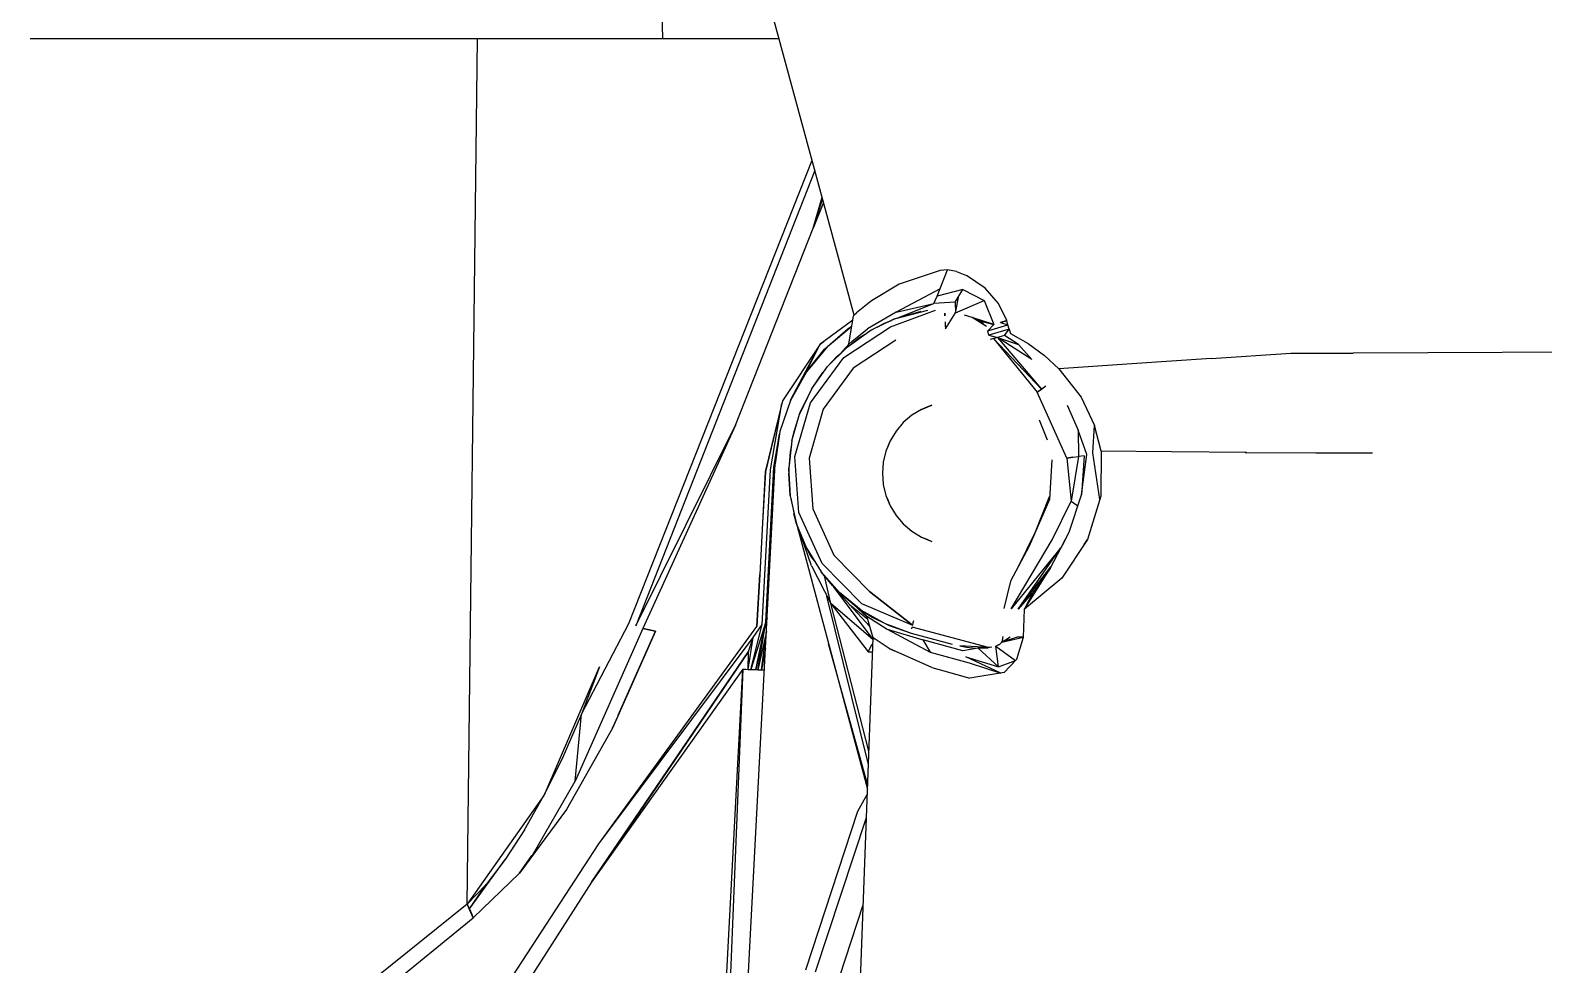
# Model space of a CAD drawing. Header units: millimetres. Extents: x -57554 to 16546, y 2142 to 98430.
# Drawn here: x -45902.6 to -45682.9, y 25048.2 to 25183.7 of the extents above; entities that cross this region are included whole.
import ezdxf

# ---------------------------------------------------------------- set-up
doc = ezdxf.new("R2010")
doc.units = ezdxf.units.MM

msp = doc.modelspace()

# ---------------------------------------------------------------- linework, layer by layer
at = {"color": 2, "linetype": 'Continuous'}
for p, q in [((-45810.78, 25182.45), (-45811.05, 25194.52)), ((-45783.01, 25142.37), (-45795.75, 25189.23)), ((-45793.91, 25182.45), (-45902.62, 25182.45)), ((-45839.19, 25056.95), (-45837.67, 25182.45)), ((-45839.19, 25056.95), (-45837.67, 25182.45)), ((-45815.72, 25097.66), (-45789.12, 25164.86)), ((-45788.71, 25163.36), (-45814.7, 25097.3)), ((-45788.94, 25155.01), (-45787.67, 25159.51)), ((-45788.94, 25155.01), (-45787.58, 25159.18)), ((-45787.45, 25158.72), (-45788.94, 25155.01)), ((-45800.22, 25126.42), (-45788.94, 25155.01)), ((-45770.5, 25148.88), (-45776.47, 25146.89)), ((-45770.94, 25145.15), (-45769.44, 25148.96)), ((-45769.44, 25148.96), (-45770.5, 25148.88)), ((-45768.17, 25148.74), (-45769.44, 25148.96)), ((-45768.17, 25148.74), (-45766.68, 25148.15)), ((-45764.01, 25146.32), (-45766.68, 25148.15)), ((-45776.47, 25146.89), (-45780.51, 25144.46)), ((-45770.53, 25146.19), (-45776.93, 25142.83)), ((-45771.45, 25144.07), (-45770.94, 25145.15)), ((-45771.45, 25144.07), (-45771.04, 25144.95)), ((-45771.04, 25144.95), (-45770.94, 25145.15)), ((-45767.24, 25146.09), (-45770.94, 25145.15)), ((-45768.36, 25144.25), (-45767.24, 25146.09)), ((-45768.29, 25142.7), (-45767.8, 25145.17)), ((-45767.24, 25146.09), (-45764.12, 25144.53)), ((-45762.04, 25144.09), (-45764.01, 25146.32)), ((-45783.11, 25142.28), (-45782.67, 25142.69)), ((-45783.01, 25142.37), (-45782.66, 25142.7)), ((-45780.51, 25144.46), (-45782.66, 25142.7)), ((-45776.93, 25142.83), (-45781.06, 25140.39)), ((-45777.74, 25140.68), (-45771.18, 25143.12)), ((-45777.14, 25141.84), (-45772.32, 25143.1)), ((-45777.14, 25141.84), (-45773.28, 25142.97)), ((-45776.93, 25142.83), (-45771.45, 25144.07)), ((-45776.77, 25141.95), (-45771.45, 25144.07)), ((-45776.67, 25141.98), (-45771.45, 25144.07)), ((-45768.36, 25144.25), (-45771.45, 25144.07)), ((-45769.83, 25142.66), (-45769.83, 25142.52)), ((-45769.83, 25142.3), (-45769.83, 25142.66)), ((-45769.77, 25140.42), (-45768.29, 25142.7)), ((-45768.36, 25144.25), (-45768.29, 25142.7)), ((-45768.29, 25142.7), (-45764.12, 25144.53)), ((-45764.12, 25144.53), (-45762.73, 25141.04)), ((-45760.85, 25141.59), (-45762.04, 25144.09)), ((-45783.22, 25141.64), (-45787.95, 25138.18)), ((-45786.9, 25137.83), (-45783.36, 25140.77)), ((-45786.9, 25137.83), (-45783.86, 25140.43)), ((-45784.52, 25136.22), (-45777.74, 25140.68)), ((-45783.86, 25140.43), (-45783.36, 25140.79)), ((-45783.8, 25138.17), (-45783.11, 25142.28)), ((-45783.34, 25138.58), (-45781.06, 25140.39)), ((-45783.11, 25142.28), (-45783.01, 25142.37)), ((-45777.14, 25141.84), (-45780.75, 25140.09)), ((-45780.75, 25140.09), (-45778.61, 25141.22)), ((-45778.69, 25141.17), (-45778.61, 25141.22)), ((-45778.67, 25141.18), (-45777.72, 25141.56)), ((-45778.61, 25141.22), (-45777.58, 25141.63)), ((-45778.61, 25141.22), (-45778.04, 25141.41)), ((-45778.61, 25141.22), (-45778.04, 25141.41)), ((-45777.96, 25141.45), (-45777.14, 25141.84)), ((-45769.83, 25142.52), (-45769.83, 25142.3)), ((-45769.81, 25141.41), (-45769.79, 25140.92)), ((-45769.79, 25140.92), (-45769.77, 25140.42)), ((-45765.88, 25142.03), (-45766.99, 25142.39)), ((-45763.8, 25140.73), (-45765.88, 25142.03)), ((-45762.73, 25141.04), (-45765.88, 25142.03)), ((-45765.88, 25142.03), (-45764.95, 25141.63)), ((-45762.73, 25141.04), (-45765.88, 25142.03)), ((-45764.95, 25141.63), (-45762.73, 25141.04)), ((-45764.95, 25141.63), (-45764.25, 25141.19)), ((-45762.73, 25141.04), (-45763.62, 25140.11)), ((-45763.62, 25140.11), (-45760.68, 25140.97)), ((-45760.85, 25141.59), (-45761.74, 25141.33)), ((-45761.74, 25141.33), (-45760.92, 25141.57)), ((-45761.74, 25141.33), (-45760.68, 25140.97)), ((-45760.92, 25141.57), (-45760.85, 25141.59)), ((-45760.68, 25140.97), (-45760.85, 25141.59)), ((-45760.5, 25140.34), (-45760.68, 25140.97)), ((-45787.95, 25138.18), (-45793.42, 25129.97)), ((-45792.25, 25130.06), (-45787.95, 25138.18)), ((-45790.08, 25133.97), (-45787.95, 25138.18)), ((-45787.95, 25138.18), (-45787.41, 25138.57)), ((-45784.59, 25137.27), (-45783.8, 25138.17)), ((-45784.02, 25137.76), (-45780.75, 25140.09)), ((-45784.02, 25137.76), (-45782.25, 25139.13)), ((-45783.8, 25138.17), (-45783.34, 25138.58)), ((-45776.95, 25138.75), (-45783.13, 25134.68)), ((-45782.25, 25139.13), (-45781.5, 25139.56)), ((-45782.25, 25139.13), (-45781.5, 25139.56)), ((-45763.44, 25139.48), (-45763.62, 25140.11)), ((-45760.5, 25140.34), (-45763.44, 25139.48)), ((-45763.44, 25139.48), (-45762.2, 25139.16)), ((-45762.2, 25139.16), (-45763.26, 25138.85)), ((-45762.76, 25139), (-45756.43, 25131.22)), ((-45755.81, 25131.67), (-45762.76, 25139)), ((-45761.2, 25139.45), (-45762.2, 25139.16)), ((-45762.2, 25139.16), (-45755.81, 25131.67)), ((-45757.2, 25135.96), (-45762.2, 25139.16)), ((-45762.2, 25139.16), (-45759.16, 25138.11)), ((-45761.2, 25139.45), (-45760.5, 25140.34)), ((-45759.16, 25138.11), (-45761.2, 25139.45)), ((-45760.5, 25140.34), (-45760.32, 25139.71)), ((-45760.32, 25139.71), (-45757.73, 25138.25)), ((-45757.73, 25138.25), (-45755.38, 25136.53)), ((-45786.9, 25137.83), (-45789.94, 25134.18)), ((-45789.94, 25134.18), (-45787.29, 25137.43)), ((-45789.34, 25129.68), (-45784.52, 25136.22)), ((-45787.29, 25137.43), (-45786.9, 25137.83)), ((-45784.02, 25137.76), (-45786.86, 25134.92)), ((-45786.86, 25134.92), (-45785.48, 25136.42)), ((-45785.48, 25136.42), (-45785.01, 25136.84)), ((-45785.01, 25136.84), (-45784.59, 25137.27)), ((-45784.59, 25137.27), (-45784.18, 25137.63)), ((-45784.59, 25137.27), (-45784.19, 25137.62)), ((-45759.16, 25138.11), (-45757.2, 25135.96)), ((-45753.31, 25134.6), (-45755.38, 25136.53)), ((-45731.17, 25136.12), (-45742.71, 25135.33)), ((-45731.17, 25136.12), (-45719.6, 25136.85)), ((-45719.6, 25136.85), (-45710.57, 25136.88)), ((-45674.54, 25137.04), (-45710.57, 25136.88)), ((-45789.94, 25134.18), (-45792.26, 25130.02)), ((-45790.08, 25133.97), (-45792.25, 25130.06)), ((-45790.08, 25133.97), (-45789.94, 25134.18)), ((-45789.18, 25131.64), (-45786.86, 25134.92)), ((-45789.18, 25131.64), (-45787.55, 25134.06)), ((-45787.55, 25134.06), (-45787.12, 25134.55)), ((-45783.13, 25134.68), (-45787.51, 25128.73)), ((-45742.71, 25135.33), (-45753.31, 25134.6)), ((-45753.31, 25134.6), (-45750.04, 25130.48)), ((-45789.18, 25131.64), (-45790.93, 25128.03)), ((-45756.43, 25131.22), (-45755.19, 25132.13)), ((-45756.43, 25131.22), (-45755.81, 25131.67)), ((-45755.81, 25131.67), (-45755.19, 25132.13)), ((-45793.52, 25129.56), (-45795.91, 25119.65)), ((-45793.42, 25129.97), (-45795.9, 25119.64)), ((-45795.16, 25119.94), (-45793.52, 25129.56)), ((-45792.26, 25130.02), (-45793.79, 25125.52)), ((-45793.42, 25129.97), (-45793.52, 25129.56)), ((-45791.6, 25121.87), (-45789.34, 25129.68)), ((-45789.3, 25131.45), (-45790.68, 25128.63)), ((-45752.11, 25121.66), (-45756.43, 25131.22)), ((-45750.04, 25130.48), (-45748.1, 25126.39)), ((-45792.04, 25124.17), (-45790.93, 25128.03)), ((-45791.69, 25125.66), (-45791.13, 25127.32)), ((-45790.93, 25128.03), (-45790.68, 25128.63)), ((-45787.51, 25128.73), (-45789.55, 25121.64)), ((-45774.62, 25127.86), (-45775.87, 25126.8)), ((-45773.23, 25128.71), (-45774.62, 25127.86)), ((-45773.23, 25128.71), (-45771.73, 25129.34)), ((-45772.48, 25129.03), (-45773.23, 25128.71)), ((-45771.73, 25129.34), (-45772.48, 25129.03)), ((-45752.06, 25129.32), (-45750.48, 25125.7)), ((-45814.7, 25097.3), (-45800.22, 25126.42)), ((-45800.22, 25126.42), (-45813.69, 25096.93)), ((-45794.66, 25120.34), (-45793.85, 25125.11)), ((-45793.79, 25125.52), (-45794.48, 25120.81)), ((-45792.04, 25124.17), (-45791.69, 25125.66)), ((-45776.93, 25125.56), (-45777.78, 25124.17)), ((-45775.87, 25126.8), (-45776.93, 25125.56)), ((-45754.92, 25124.24), (-45756.11, 25127.15)), ((-45750.48, 25125.7), (-45750.44, 25121.88)), ((-45749.23, 25122.18), (-45750.48, 25125.7)), ((-45748.38, 25122.41), (-45748.1, 25126.39)), ((-45747.17, 25122.66), (-45748.1, 25126.39)), ((-45792.04, 25124.17), (-45792.5, 25120.19)), ((-45792.11, 25123.55), (-45792.31, 25122.58)), ((-45777.78, 25124.17), (-45778.4, 25122.66)), ((-45778.09, 25123.42), (-45778.4, 25122.66)), ((-45777.78, 25124.17), (-45778.09, 25123.42)), ((-45801.71, 24982.79), (-45794.48, 25120.81)), ((-45792.35, 25121.95), (-45792.5, 25120.19)), ((-45792.31, 25122.58), (-45792.35, 25121.95)), ((-45791.02, 25113.76), (-45791.6, 25121.87)), ((-45789.55, 25121.64), (-45789.02, 25114.27)), ((-45778.78, 25121.08), (-45778.91, 25119.45)), ((-45778.4, 25122.66), (-45778.78, 25121.08)), ((-45754.3, 25121.4), (-45754.67, 25115.66)), ((-45752.11, 25121.66), (-45751.28, 25121.77)), ((-45751.27, 25121.77), (-45752.11, 25121.66)), ((-45752.11, 25121.66), (-45751.52, 25115.4)), ((-45750.44, 25121.88), (-45751.52, 25115.4)), ((-45751.28, 25121.77), (-45750.44, 25121.88)), ((-45751.27, 25121.77), (-45750.44, 25121.88)), ((-45749.64, 25121.99), (-45750.44, 25121.88)), ((-45750.01, 25116.32), (-45749.23, 25122.18)), ((-45749.64, 25121.99), (-45750.01, 25116.32)), ((-45747.35, 25115.63), (-45748.38, 25122.41)), ((-45747.17, 25122.66), (-45747.19, 25116.13)), ((-45736.95, 25122.57), (-45747.17, 25122.66)), ((-45726.06, 25122.47), (-45736.95, 25122.57)), ((-45726.26, 25122.47), (-45726.06, 25122.47)), ((-45726.06, 25122.47), (-45715.99, 25122.4)), ((-45715.99, 25122.4), (-45707.77, 25122.4)), ((-45796.36, 25097.5), (-45795.16, 25119.94)), ((-45795.91, 25119.65), (-45796.3, 25112.24)), ((-45795.9, 25119.64), (-45796.3, 25112.24)), ((-45795.85, 25097.9), (-45794.66, 25120.34)), ((-45792.5, 25120.19), (-45792.51, 25119.45)), ((-45792.51, 25119.45), (-45792.29, 25116.18)), ((-45792.31, 25116.32), (-45792.51, 25119.45)), ((-45792.29, 25116.18), (-45792.5, 25120.19)), ((-45778.91, 25119.45), (-45778.78, 25117.82)), ((-45778.78, 25117.82), (-45778.4, 25116.23)), ((-45778.4, 25116.23), (-45778.09, 25115.48)), ((-45778.4, 25116.23), (-45777.78, 25114.73)), ((-45751.81, 25110.91), (-45750.01, 25116.32)), ((-45792.29, 25116.18), (-45791.41, 25112.27)), ((-45792.21, 25115.84), (-45791.69, 25113.24)), ((-45789.02, 25114.27), (-45785.97, 25107.55)), ((-45778.09, 25115.48), (-45777.78, 25114.73)), ((-45777.78, 25114.73), (-45776.93, 25113.34)), ((-45754.67, 25115.66), (-45757.62, 25108.87)), ((-45756.7, 25110.97), (-45754.64, 25116.09)), ((-45754.64, 25116.09), (-45754.67, 25115.66)), ((-45754.26, 25109.8), (-45751.52, 25115.4)), ((-45751.52, 25115.4), (-45750.53, 25114.74)), ((-45747.19, 25116.13), (-45749.13, 25109.84)), ((-45796.3, 25112.24), (-45796.71, 25104.76)), ((-45791.69, 25113.24), (-45791.76, 25113.54)), ((-45791.41, 25112.27), (-45791.69, 25113.24)), ((-45791.69, 25113.24), (-45781.07, 25073.6)), ((-45790.62, 25110.1), (-45791.41, 25112.27)), ((-45789.89, 25108.55), (-45791.41, 25112.27)), ((-45787.66, 25106.36), (-45791.02, 25113.76)), ((-45776.93, 25113.34), (-45775.87, 25112.09)), ((-45775.87, 25112.09), (-45774.62, 25111.03)), ((-45789.19, 25106), (-45790.62, 25110.1)), ((-45774.62, 25111.03), (-45773.23, 25110.18)), ((-45773.23, 25110.18), (-45772.48, 25109.87)), ((-45773.23, 25110.18), (-45771.73, 25109.56)), ((-45772.48, 25109.87), (-45771.73, 25109.56)), ((-45760.21, 25099.79), (-45754.26, 25109.8)), ((-45759.27, 25105.73), (-45756.7, 25110.97)), ((-45754.57, 25105.63), (-45751.81, 25110.91)), ((-45749.13, 25109.84), (-45752.88, 25104.24)), ((-45752.69, 25109.07), (-45751.81, 25110.91)), ((-45749.63, 25109.09), (-45749.13, 25109.84)), ((-45789.28, 25107.41), (-45789.89, 25108.55)), ((-45789.89, 25108.55), (-45787.78, 25105.14)), ((-45788.73, 25106.68), (-45789.28, 25107.41)), ((-45788.73, 25106.68), (-45789.28, 25107.41)), ((-45780.77, 25102.29), (-45785.97, 25107.55)), ((-45757.62, 25108.87), (-45760.3, 25103.8)), ((-45752.93, 25108.77), (-45760.21, 25099.79)), ((-45759.19, 25099.75), (-45753.03, 25108.58)), ((-45789.19, 25106), (-45786.41, 25100.53)), ((-45781.96, 25100.57), (-45787.66, 25106.36)), ((-45759.19, 25099.75), (-45754.45, 25105.86)), ((-45758.28, 25099.71), (-45754.57, 25105.63)), ((-45754.57, 25105.63), (-45756.93, 25102.34)), ((-45796.71, 25104.76), (-45797.12, 25097.21)), ((-45797.12, 25097.2), (-45796.71, 25104.76)), ((-45786.14, 25103.16), (-45787.78, 25105.14)), ((-45785.12, 25102.13), (-45787.78, 25105.14)), ((-45786.41, 25100.53), (-45787.33, 25104.59)), ((-45785.12, 25102.13), (-45786.14, 25103.16)), ((-45783.7, 25100.39), (-45786.14, 25103.16)), ((-45780.27, 25095.33), (-45786.03, 25103.03)), ((-45760.3, 25103.8), (-45761.29, 25099.83)), ((-45752.88, 25104.24), (-45758.28, 25099.71)), ((-45780.94, 25077.22), (-45786.96, 25101.62)), ((-45785.12, 25102.13), (-45782.73, 25100.11)), ((-45782, 25099.6), (-45785.12, 25102.13)), ((-45780.77, 25102.29), (-45774.54, 25097.41)), ((-45774.54, 25097.41), (-45780.77, 25102.29)), ((-45756.93, 25102.34), (-45759.19, 25099.75)), ((-45758.28, 25099.71), (-45756.93, 25102.34)), ((-45780.87, 25079.11), (-45786.41, 25100.53)), ((-45786.41, 25100.53), (-45780.95, 25093.52)), ((-45780.27, 25095.28), (-45786.41, 25100.53)), ((-45783.7, 25100.39), (-45781.03, 25098.26)), ((-45780.74, 25097.22), (-45783.7, 25100.39)), ((-45783.1, 25100.42), (-45781.12, 25098.56)), ((-45782.73, 25100.11), (-45782.34, 25099.88)), ((-45782.73, 25100.11), (-45782.04, 25099.55)), ((-45782, 25099.6), (-45782.36, 25099.85)), ((-45782.36, 25099.85), (-45781.17, 25098.72)), ((-45782.36, 25099.85), (-45782.18, 25099.73)), ((-45782, 25099.6), (-45780.28, 25098.53)), ((-45782, 25099.6), (-45778.5, 25097.63)), ((-45781.96, 25100.57), (-45774.54, 25097.41)), ((-45780.26, 25095.59), (-45781.17, 25098.72)), ((-45781.17, 25098.72), (-45778.21, 25096.85)), ((-45758.33, 25098.36), (-45758.28, 25099.71)), ((-45813.69, 25096.93), (-45823.49, 25074.78)), ((-45822.58, 25084.51), (-45815.72, 25097.66)), ((-45820.08, 25065.69), (-45797.12, 25097.21)), ((-45820.08, 25065.69), (-45797.12, 25097.2)), ((-45811.85, 25096.54), (-45818.08, 25082.47)), ((-45817.25, 25084.33), (-45811.84, 25096.54)), ((-45811.84, 25096.54), (-45813.69, 25096.93)), ((-45813.69, 25096.93), (-45811.85, 25096.54)), ((-45795.85, 25097.9), (-45798, 25090.98)), ((-45798, 25090.98), (-45796.36, 25097.5)), ((-45797.66, 25095.63), (-45796.36, 25097.5)), ((-45795.77, 25098.09), (-45797.29, 25090.96)), ((-45797.29, 25090.96), (-45795.85, 25097.9)), ((-45796.98, 25090.95), (-45795.77, 25098.09)), ((-45795.75, 25096.48), (-45796.98, 25090.95)), ((-45796.47, 25090.94), (-45795.75, 25096.48)), ((-45795.65, 25098.37), (-45795.85, 25097.9)), ((-45795.85, 25097.9), (-45795.77, 25098.09)), ((-45795.77, 25098.09), (-45795.65, 25098.37)), ((-45780.28, 25098.53), (-45779.71, 25098.25)), ((-45780.28, 25098.53), (-45778.9, 25097.85)), ((-45779.71, 25098.25), (-45778.9, 25097.85)), ((-45778.5, 25097.63), (-45777.94, 25097.38)), ((-45778.5, 25097.63), (-45774.72, 25096.27)), ((-45778.21, 25096.85), (-45773.03, 25095.28)), ((-45778.21, 25096.85), (-45771.95, 25093.49)), ((-45777.94, 25097.38), (-45774.72, 25096.27)), ((-45774.65, 25096.88), (-45774.6, 25097.13)), ((-45774.65, 25096.88), (-45774.6, 25097.13)), ((-45763.49, 25094.15), (-45774.6, 25097.13)), ((-45774.47, 25097.73), (-45774.54, 25097.41)), ((-45774.39, 25098.06), (-45774.47, 25097.73)), ((-45758.44, 25095.66), (-45758.39, 25097.01)), ((-45758.39, 25097.01), (-45758.33, 25098.36)), ((-45820.08, 25065.69), (-45797.66, 25095.63)), ((-45798.39, 25091), (-45797.66, 25095.63)), ((-45798.34, 25093.6), (-45797.66, 25095.63)), ((-45781.05, 25074.32), (-45786.73, 25094.71)), ((-45782.91, 25023.83), (-45780.26, 25095.59)), ((-45780.95, 25093.52), (-45780.41, 25094.65)), ((-45780.26, 25095.59), (-45780.06, 25095.45)), ((-45777.94, 25094.01), (-45780.26, 25095.59)), ((-45774.72, 25096.27), (-45768.76, 25094.67)), ((-45767.25, 25093.71), (-45773.03, 25095.28)), ((-45773.03, 25095.28), (-45772.52, 25094.43)), ((-45773.03, 25095.28), (-45771.95, 25093.49)), ((-45763.49, 25094.15), (-45767.68, 25094.42)), ((-45767.68, 25094.42), (-45766.7, 25094.24)), ((-45766.7, 25094.24), (-45765.82, 25094.14)), ((-45763, 25094.23), (-45763.62, 25094.13)), ((-45763, 25094.23), (-45763.49, 25094.15)), ((-45761.93, 25094.61), (-45762.43, 25094.38)), ((-45762.07, 25094.54), (-45762.43, 25094.38)), ((-45762.43, 25094.38), (-45759.58, 25092.28)), ((-45762.07, 25091.38), (-45762.43, 25094.38)), ((-45762.07, 25094.54), (-45761.93, 25094.61)), ((-45761.56, 25094.93), (-45761.93, 25094.61)), ((-45761.44, 25095.77), (-45761.56, 25094.93)), ((-45761.56, 25094.93), (-45760.36, 25095.73)), ((-45759.34, 25095.69), (-45761.56, 25094.93)), ((-45761.56, 25094.93), (-45758.44, 25095.66)), ((-45761.56, 25094.93), (-45761.4, 25095.33)), ((-45759.37, 25092.48), (-45758.44, 25095.66)), ((-45758.44, 25095.66), (-45759.34, 25095.69)), ((-45821.15, 25060.14), (-45798.34, 25093.6)), ((-45798.34, 25093.6), (-45819.53, 25062.42)), ((-45798.39, 25091), (-45798.34, 25093.6)), ((-45795.88, 25094.04), (-45796.47, 25090.94)), ((-45780.95, 25093.52), (-45780.71, 25094.02)), ((-45780.95, 25093.52), (-45780.34, 25093.5)), ((-45780.37, 25093.5), (-45780.95, 25093.52)), ((-45777.94, 25094.01), (-45777.19, 25093.68)), ((-45771.72, 25091.29), (-45777.94, 25094.01)), ((-45771.95, 25093.49), (-45766.33, 25091.93)), ((-45765.02, 25094.09), (-45767.25, 25093.71)), ((-45761.69, 25090.47), (-45766.79, 25092.82)), ((-45766.79, 25092.82), (-45762.07, 25091.38)), ((-45765.82, 25094.14), (-45765.02, 25094.09)), ((-45765.02, 25094.09), (-45763.62, 25094.13)), ((-45764.06, 25094.12), (-45765.02, 25094.09)), ((-45765.02, 25094.09), (-45762.07, 25091.38)), ((-45763.62, 25094.13), (-45764.06, 25094.12)), ((-45763.62, 25094.13), (-45763.49, 25094.15)), ((-45762.07, 25091.38), (-45759.58, 25092.28)), ((-45761.25, 25090.54), (-45759.37, 25092.48)), ((-45759.58, 25092.28), (-45761.25, 25090.54)), ((-45759.58, 25092.28), (-45759.38, 25092.47)), ((-45827.89, 25073.03), (-45819.96, 25091.36)), ((-45819.96, 25091.36), (-45822.58, 25084.51)), ((-45799.19, 25091.04), (-45821.15, 25060.14)), ((-45810.36, 24877.98), (-45799.19, 25091.04)), ((-45799.19, 25091.04), (-45806.57, 24908.16)), ((-45799.19, 25091.04), (-45798.79, 25091.02)), ((-45798.79, 25091.02), (-45798.39, 25091)), ((-45798.39, 25091), (-45798, 25090.98)), ((-45798, 25090.98), (-45797.63, 25090.97)), ((-45797.63, 25090.97), (-45797.29, 25090.96)), ((-45797.29, 25090.96), (-45796.98, 25090.95)), ((-45796.98, 25090.95), (-45796.7, 25090.94)), ((-45796.7, 25090.94), (-45796.47, 25090.94)), ((-45796.47, 25090.94), (-45796.29, 25090.94)), ((-45796.29, 25090.94), (-45796.15, 25090.94)), ((-45796.15, 25090.94), (-45796.07, 25090.95)), ((-45771.72, 25091.29), (-45770.01, 25090.8)), ((-45770.01, 25090.8), (-45766.2, 25089.71)), ((-45766.33, 25091.93), (-45761.69, 25090.47)), ((-45761.25, 25090.54), (-45766.2, 25089.71)), ((-45822.58, 25084.51), (-45825.3, 25078.27)), ((-45823.49, 25074.78), (-45822.58, 25084.51)), ((-45818.08, 25082.47), (-45817.29, 25084.24)), ((-45818.08, 25082.47), (-45824.79, 25070.66)), ((-45825.3, 25078.27), (-45828.06, 25072.69)), ((-45829.75, 25063.94), (-45823.49, 25074.78)), ((-45828.06, 25072.69), (-45839.19, 25056.95)), ((-45830.85, 25067.74), (-45828.06, 25072.69)), ((-45827.89, 25073.03), (-45828.06, 25072.69)), ((-45782.46, 25070.41), (-45781.1, 25072.82)), ((-45824.79, 25070.66), (-45831.61, 25061.41)), ((-45790.04, 25047.42), (-45782.46, 25070.41)), ((-45788.61, 25047.1), (-45781.22, 25069.51)), ((-45843.96, 25029.08), (-45820.08, 25065.69)), ((-45830.85, 25067.74), (-45833.65, 25063.43)), ((-45831.61, 25061.41), (-45829.79, 25064)), ((-45838.83, 25056.25), (-45833.65, 25063.43)), ((-45838.34, 25054.94), (-45831.61, 25061.41)), ((-45833.65, 25063.43), (-45836.44, 25059.8)), ((-45832.12, 25060.92), (-45831.61, 25061.41)), ((-45821.15, 25060.14), (-45843.94, 25024.59)), ((-45836.44, 25059.8), (-45839.19, 25056.95)), ((-45838.83, 25056.25), (-45836.44, 25059.8)), ((-45839.19, 25056.95), (-45852.31, 25046.37)), ((-45838.83, 25056.25), (-45839.19, 25056.95)), ((-45838.34, 25054.94), (-45839.19, 25056.95)), ((-45839.19, 25056.95), (-45838.83, 25056.25)), ((-45851.25, 25044.39), (-45838.34, 25054.94)), ((-45838.83, 25056.25), (-45838.54, 25055.57)), ((-45838.54, 25055.57), (-45838.34, 25054.94)), ((-45785.16, 25046.33), (-45781.69, 25056.85))]:
    msp.add_line(p, q, dxfattribs=at)

doc.saveas('drawing.dxf')
